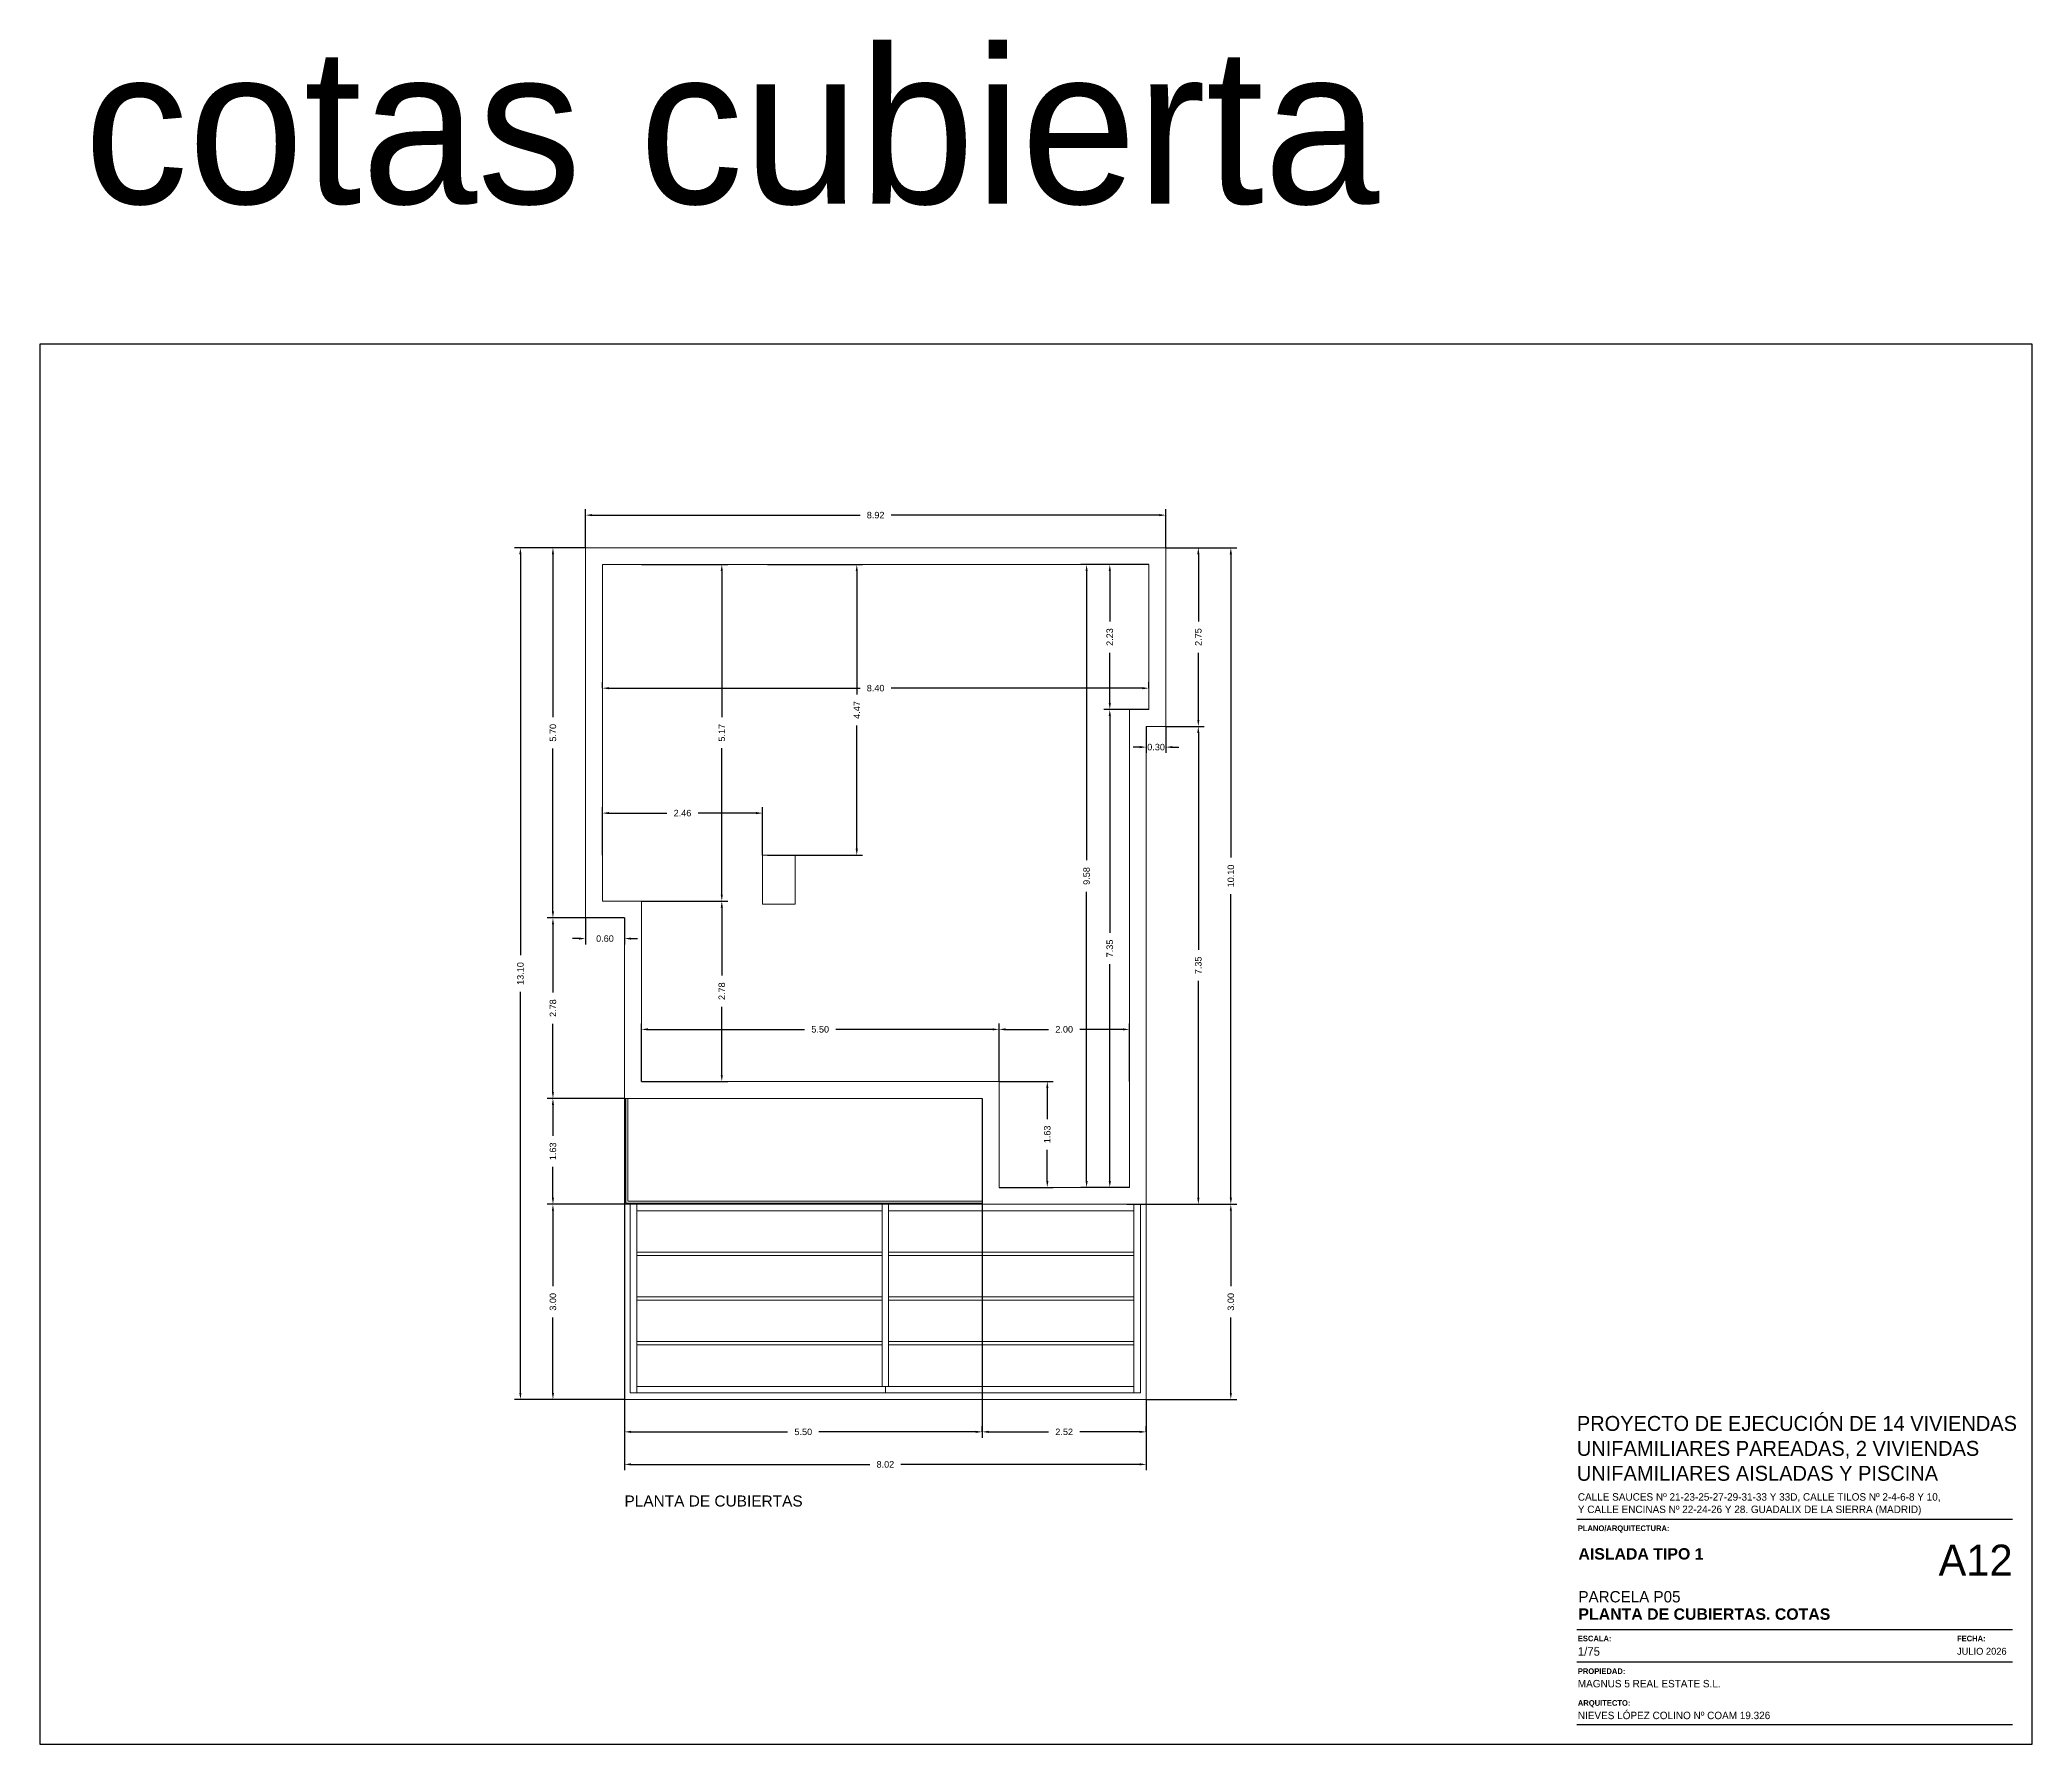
# Model space of a CAD drawing. Header units: millimetres. Extents: x 441156 to 441653, y 4514887 to 4515266.
# Drawn here: x 441328.82 to 441359.46, y 4515046.18 to 4515072.4 of the extents above; entities that cross this region are included whole.
import ezdxf

# ---------------------------------------------------------------- set-up
doc = ezdxf.new("R2010")
doc.units = ezdxf.units.MM
doc.linetypes.add('CONTINUA', pattern=[0])
doc.layers.add('01_cartela', color=6, linetype='Continuous', plot=False)
for name, color, linetype in [('01_cotas', 254, 'Continuous'), ('01_texto cartela', 5, 'Continuous'), ('01_textos', 7, 'Continuous')]:
    doc.layers.add(name, color=color, linetype=linetype)
doc.layers.add('01_varios', color=4, linetype='Continuous', lineweight=0)
doc.styles.add('Century Gothic', font='', dxfattribs={"height": 2})
doc.styles.add('Century Gothic_3', font='', dxfattribs={"height": 4.5})
doc.styles.add('Century Gothic_5', font='', dxfattribs={"height": 2.5})
doc.styles.add('Century Gothic_6', font='', dxfattribs={"height": 11})
doc.styles.add('Estilo1', font='swissel.ttf')
doc.styles.add('NIEVES3', font='swisseb.ttf')
doc.styles.add('ROMANS', font='romans')
doc.styles.get('Century Gothic').set_extended_font_data('Century Gothic')
doc.styles.get('Century Gothic_3').set_extended_font_data('Century Gothic')
doc.styles.get('Century Gothic_5').set_extended_font_data('Century Gothic')
doc.styles.get('Century Gothic_6').set_extended_font_data('Century Gothic')
doc.dimstyles.new('DECIMAL-50', dxfattribs={"dimtxt": 0.08, "dimasz": 0.15, "dimexe": 0.09, "dimexo": 0, "dimgap": 0.09, "dimtad": 0, "dimzin": 0, "dimdsep": 46, "dimtxsty": 'ROMANS', "dimcen": 0.09, "dimclrt": 6, "dimadec": 0, "dimazin": 0, "dimtfac": 1.38, "dimtix": 1, "dimtofl": 0, "dimtmove": 2, "dimatfit": 3, "dimldrblk": 'OBLIQUE', "dimfxl": 1, "dimtolj": 1, "dimtzin": 0, "dimarcsym": 0})

# ---------------------------------------------------------------- blocks, each defined once
blk = doc.blocks.new('*D265')
at = {"layer": '01_cotas', "color": 0, "linetype": 'CONTINUA', "lineweight": -2, "transparency": 16777216}
for p, q in [((441337.212, 4515064.588), (441337.212, 4515065.178)), ((441346.137, 4515064.588), (441346.137, 4515065.178))]:
    blk.add_line(p, q, dxfattribs=at)
at = {"layer": '01_cotas', "color": 0, "lineweight": -2, "transparency": 16777216}
for p, q in [((441337.312, 4515065.088), (441341.435, 4515065.088)), ((441346.037, 4515065.088), (441341.913, 4515065.088))]:
    blk.add_line(p, q, dxfattribs=at)
at = {"layer": '01_cotas', "color": 0, "transparency": 16777216}
for points in [[(441337.312, 4515065.105), (441337.312, 4515065.072), (441337.212, 4515065.088)], [(441346.037, 4515065.105), (441346.037, 4515065.072), (441346.137, 4515065.088)]]:
    blk.add_solid(points, dxfattribs=at)
at = {"layer": '01_cotas', "color": 7, "transparency": 16777216, "insert": (441341.674, 4515065.088), "char_height": 0.1, "attachment_point": 5, "style": 'Estilo1'}
blk.add_mtext('\\A1;8.92', dxfattribs=at)
blk = doc.blocks.new('*D266')
at = {"layer": '01_cotas', "color": 0, "linetype": 'CONTINUA', "lineweight": -2, "transparency": 16777216}
for p, q in [((441337.212, 4515064.588), (441336.622, 4515064.588)), ((441337.212, 4515058.893), (441336.622, 4515058.893))]:
    blk.add_line(p, q, dxfattribs=at)
at = {"layer": '01_cotas', "color": 0, "lineweight": -2, "transparency": 16777216}
for p, q in [((441336.712, 4515064.488), (441336.712, 4515061.981)), ((441336.712, 4515058.993), (441336.712, 4515061.501))]:
    blk.add_line(p, q, dxfattribs=at)
at = {"layer": '01_cotas', "color": 0, "transparency": 16777216}
for points in [[(441336.695, 4515064.488), (441336.728, 4515064.488), (441336.712, 4515064.588)], [(441336.695, 4515058.993), (441336.728, 4515058.993), (441336.712, 4515058.893)]]:
    blk.add_solid(points, dxfattribs=at)
at = {"layer": '01_cotas', "color": 7, "transparency": 16777216, "insert": (441336.712, 4515061.741), "char_height": 0.1, "attachment_point": 5, "rotation": 90, "style": 'Estilo1'}
blk.add_mtext('\\A1;5.70', dxfattribs=at)
blk = doc.blocks.new('*D267')
at = {"layer": '01_cotas', "color": 0, "linetype": 'CONTINUA', "lineweight": -2, "transparency": 16777216}
for p, q in [((441337.812, 4515058.893), (441336.622, 4515058.893)), ((441337.812, 4515056.118), (441336.622, 4515056.118))]:
    blk.add_line(p, q, dxfattribs=at)
at = {"layer": '01_cotas', "color": 0, "lineweight": -2, "transparency": 16777216}
for p, q in [((441336.712, 4515058.793), (441336.712, 4515057.746)), ((441336.712, 4515056.218), (441336.712, 4515057.266))]:
    blk.add_line(p, q, dxfattribs=at)
at = {"layer": '01_cotas', "color": 0, "transparency": 16777216}
for points in [[(441336.695, 4515058.793), (441336.728, 4515058.793), (441336.712, 4515058.893)], [(441336.695, 4515056.218), (441336.728, 4515056.218), (441336.712, 4515056.118)]]:
    blk.add_solid(points, dxfattribs=at)
at = {"layer": '01_cotas', "color": 7, "transparency": 16777216, "insert": (441336.712, 4515057.506), "char_height": 0.1, "attachment_point": 5, "rotation": 90, "style": 'Estilo1'}
blk.add_mtext('\\A1;2.78', dxfattribs=at)
blk = doc.blocks.new('*D268')
at = {"layer": '01_cotas', "color": 0, "linetype": 'CONTINUA', "lineweight": -2, "transparency": 16777216}
for p, q in [((441337.812, 4515056.118), (441336.622, 4515056.118)), ((441337.812, 4515054.488), (441336.622, 4515054.488))]:
    blk.add_line(p, q, dxfattribs=at)
at = {"layer": '01_cotas', "color": 0, "lineweight": -2, "transparency": 16777216}
for p, q in [((441336.712, 4515056.018), (441336.712, 4515055.54)), ((441336.712, 4515054.588), (441336.712, 4515055.067))]:
    blk.add_line(p, q, dxfattribs=at)
at = {"layer": '01_cotas', "color": 0, "transparency": 16777216}
for points in [[(441336.695, 4515056.018), (441336.728, 4515056.018), (441336.712, 4515056.118)], [(441336.695, 4515054.588), (441336.728, 4515054.588), (441336.712, 4515054.488)]]:
    blk.add_solid(points, dxfattribs=at)
at = {"layer": '01_cotas', "color": 7, "transparency": 16777216, "insert": (441336.712, 4515055.303), "char_height": 0.1, "attachment_point": 5, "rotation": 90, "style": 'Estilo1'}
blk.add_mtext('\\A1;1.63', dxfattribs=at)
blk = doc.blocks.new('*D269')
at = {"layer": '01_cotas', "color": 0, "linetype": 'CONTINUA', "lineweight": -2, "transparency": 16777216}
for p, q in [((441337.812, 4515054.488), (441336.622, 4515054.488)), ((441337.812, 4515051.488), (441336.622, 4515051.488))]:
    blk.add_line(p, q, dxfattribs=at)
at = {"layer": '01_cotas', "color": 0, "lineweight": -2, "transparency": 16777216}
for p, q in [((441336.712, 4515054.388), (441336.712, 4515053.228)), ((441336.712, 4515051.588), (441336.712, 4515052.748))]:
    blk.add_line(p, q, dxfattribs=at)
at = {"layer": '01_cotas', "color": 0, "transparency": 16777216}
for points in [[(441336.695, 4515054.388), (441336.728, 4515054.388), (441336.712, 4515054.488)], [(441336.695, 4515051.588), (441336.728, 4515051.588), (441336.712, 4515051.488)]]:
    blk.add_solid(points, dxfattribs=at)
at = {"layer": '01_cotas', "color": 7, "transparency": 16777216, "insert": (441336.712, 4515052.988), "char_height": 0.1, "attachment_point": 5, "rotation": 90, "style": 'Estilo1'}
blk.add_mtext('\\A1;3.00', dxfattribs=at)
blk = doc.blocks.new('*D270')
at = {"layer": '01_cotas', "color": 0, "linetype": 'CONTINUA', "lineweight": -2, "transparency": 16777216}
for p, q in [((441337.812, 4515056.118), (441337.812, 4515050.898)), ((441343.312, 4515056.118), (441343.312, 4515050.898))]:
    blk.add_line(p, q, dxfattribs=at)
at = {"layer": '01_cotas', "color": 0, "lineweight": -2, "transparency": 16777216}
for p, q in [((441337.912, 4515050.988), (441340.321, 4515050.988)), ((441343.212, 4515050.988), (441340.802, 4515050.988))]:
    blk.add_line(p, q, dxfattribs=at)
at = {"layer": '01_cotas', "color": 0, "transparency": 16777216}
for points in [[(441337.912, 4515051.005), (441337.912, 4515050.972), (441337.812, 4515050.988)], [(441343.212, 4515051.005), (441343.212, 4515050.972), (441343.312, 4515050.988)]]:
    blk.add_solid(points, dxfattribs=at)
at = {"layer": '01_cotas', "color": 7, "transparency": 16777216, "insert": (441340.562, 4515050.988), "char_height": 0.1, "attachment_point": 5, "style": 'Estilo1'}
blk.add_mtext('\\A1;5.50', dxfattribs=at)
blk = doc.blocks.new('*D271')
at = {"layer": '01_cotas', "color": 0, "linetype": 'CONTINUA', "lineweight": -2, "transparency": 16777216}
for p, q in [((441337.812, 4515051.488), (441337.812, 4515050.398)), ((441345.837, 4515051.488), (441345.837, 4515050.398))]:
    blk.add_line(p, q, dxfattribs=at)
at = {"layer": '01_cotas', "color": 0, "lineweight": -2, "transparency": 16777216}
for p, q in [((441337.912, 4515050.488), (441341.585, 4515050.488)), ((441345.737, 4515050.488), (441342.063, 4515050.488))]:
    blk.add_line(p, q, dxfattribs=at)
at = {"layer": '01_cotas', "color": 0, "transparency": 16777216}
for points in [[(441337.912, 4515050.505), (441337.912, 4515050.472), (441337.812, 4515050.488)], [(441345.737, 4515050.505), (441345.737, 4515050.472), (441345.837, 4515050.488)]]:
    blk.add_solid(points, dxfattribs=at)
at = {"layer": '01_cotas', "color": 7, "transparency": 16777216, "insert": (441341.824, 4515050.488), "char_height": 0.1, "attachment_point": 5, "style": 'Estilo1'}
blk.add_mtext('\\A1;8.02', dxfattribs=at)
blk = doc.blocks.new('*D260')
at = {"layer": '01_cotas', "color": 0, "linetype": 'CONTINUA', "lineweight": -2, "transparency": 16777216}
for p, q in [((441337.212, 4515064.588), (441336.122, 4515064.588)), ((441337.812, 4515051.488), (441336.122, 4515051.488))]:
    blk.add_line(p, q, dxfattribs=at)
at = {"layer": '01_cotas', "color": 0, "lineweight": -2, "transparency": 16777216}
for p, q in [((441336.212, 4515064.488), (441336.212, 4515058.32)), ((441336.212, 4515051.588), (441336.212, 4515057.757))]:
    blk.add_line(p, q, dxfattribs=at)
at = {"layer": '01_cotas', "color": 0, "transparency": 16777216}
for points in [[(441336.195, 4515064.488), (441336.228, 4515064.488), (441336.212, 4515064.588)], [(441336.195, 4515051.588), (441336.228, 4515051.588), (441336.212, 4515051.488)]]:
    blk.add_solid(points, dxfattribs=at)
at = {"layer": '01_cotas', "color": 7, "transparency": 16777216, "insert": (441336.212, 4515058.038), "char_height": 0.1, "attachment_point": 5, "rotation": 90, "style": 'Estilo1'}
blk.add_mtext('\\A1;13.10', dxfattribs=at)
blk = doc.blocks.new('*D261')
at = {"layer": '01_cotas', "color": 0, "linetype": 'CONTINUA', "lineweight": -2, "transparency": 16777216}
for p, q in [((441343.312, 4515050.988), (441343.312, 4515051.078)), ((441345.837, 4515050.988), (441345.837, 4515051.078))]:
    blk.add_line(p, q, dxfattribs=at)
at = {"layer": '01_cotas', "color": 0, "lineweight": -2, "transparency": 16777216}
for p, q in [((441343.412, 4515050.988), (441344.335, 4515050.988)), ((441345.737, 4515050.988), (441344.813, 4515050.988))]:
    blk.add_line(p, q, dxfattribs=at)
at = {"layer": '01_cotas', "color": 0, "transparency": 16777216}
for points in [[(441343.412, 4515051.005), (441343.412, 4515050.972), (441343.312, 4515050.988)], [(441345.737, 4515051.005), (441345.737, 4515050.972), (441345.837, 4515050.988)]]:
    blk.add_solid(points, dxfattribs=at)
at = {"layer": '01_cotas', "color": 7, "transparency": 16777216, "insert": (441344.574, 4515050.988), "char_height": 0.1, "attachment_point": 5, "style": 'Estilo1'}
blk.add_mtext('\\A1;2.52', dxfattribs=at)
blk = doc.blocks.new('*D272')
at = {"layer": '01_cotas', "color": 0, "linetype": 'CONTINUA', "lineweight": -2, "transparency": 16777216}
for p, q in [((441337.212, 4515058.893), (441337.212, 4515058.485)), ((441337.812, 4515058.893), (441337.812, 4515058.485))]:
    blk.add_line(p, q, dxfattribs=at)
at = {"layer": '01_cotas', "color": 0, "lineweight": -2, "transparency": 16777216}
for p, q in [((441337.112, 4515058.575), (441337.012, 4515058.575)), ((441337.912, 4515058.575), (441338.012, 4515058.575))]:
    blk.add_line(p, q, dxfattribs=at)
at = {"layer": '01_cotas', "color": 0, "transparency": 16777216}
for points in [[(441337.112, 4515058.592), (441337.112, 4515058.559), (441337.212, 4515058.575)], [(441337.912, 4515058.592), (441337.912, 4515058.559), (441337.812, 4515058.575)]]:
    blk.add_solid(points, dxfattribs=at)
at = {"layer": '01_cotas', "color": 7, "transparency": 16777216, "insert": (441337.512, 4515058.575), "char_height": 0.1, "attachment_point": 5, "style": 'Estilo1'}
blk.add_mtext('\\A1;0.60', dxfattribs=at)
blk = doc.blocks.new('*D273')
at = {"layer": '01_cotas', "color": 0, "linetype": 'CONTINUA', "lineweight": -2, "transparency": 16777216}
for p, q in [((441338.072, 4515056.378), (441338.072, 4515057.269)), ((441343.572, 4515056.378), (441343.572, 4515057.269))]:
    blk.add_line(p, q, dxfattribs=at)
at = {"layer": '01_cotas', "color": 0, "lineweight": -2, "transparency": 16777216}
for p, q in [((441338.172, 4515057.179), (441340.581, 4515057.179)), ((441343.472, 4515057.179), (441341.062, 4515057.179))]:
    blk.add_line(p, q, dxfattribs=at)
at = {"layer": '01_cotas', "color": 0, "transparency": 16777216}
for points in [[(441338.172, 4515057.195), (441338.172, 4515057.162), (441338.072, 4515057.179)], [(441343.472, 4515057.195), (441343.472, 4515057.162), (441343.572, 4515057.179)]]:
    blk.add_solid(points, dxfattribs=at)
at = {"layer": '01_cotas', "color": 7, "transparency": 16777216, "insert": (441340.822, 4515057.179), "char_height": 0.1, "attachment_point": 5, "style": 'Estilo1'}
blk.add_mtext('\\A1;5.50', dxfattribs=at)
blk = doc.blocks.new('*D262')
at = {"layer": '01_cotas', "color": 0, "linetype": 'CONTINUA', "lineweight": -2, "transparency": 16777216}
for p, q in [((441337.472, 4515059.856), (441337.472, 4515060.595)), ((441339.937, 4515059.856), (441339.937, 4515060.595))]:
    blk.add_line(p, q, dxfattribs=at)
at = {"layer": '01_cotas', "color": 0, "lineweight": -2, "transparency": 16777216}
for p, q in [((441337.572, 4515060.505), (441338.463, 4515060.505)), ((441339.837, 4515060.505), (441338.945, 4515060.505))]:
    blk.add_line(p, q, dxfattribs=at)
at = {"layer": '01_cotas', "color": 0, "transparency": 16777216}
for points in [[(441337.572, 4515060.522), (441337.572, 4515060.489), (441337.472, 4515060.505)], [(441339.837, 4515060.522), (441339.837, 4515060.489), (441339.937, 4515060.505)]]:
    blk.add_solid(points, dxfattribs=at)
at = {"layer": '01_cotas', "color": 7, "transparency": 16777216, "insert": (441338.704, 4515060.505), "char_height": 0.1, "attachment_point": 5, "style": 'Estilo1'}
blk.add_mtext('\\A1;2.46', dxfattribs=at)
blk = doc.blocks.new('*D263')
at = {"layer": '01_cotas', "color": 0, "linetype": 'CONTINUA', "lineweight": -2, "transparency": 16777216}
for p, q in [((441340.012, 4515064.328), (441341.474, 4515064.328)), ((441340.012, 4515059.856), (441341.474, 4515059.856))]:
    blk.add_line(p, q, dxfattribs=at)
at = {"layer": '01_cotas', "color": 0, "lineweight": -2, "transparency": 16777216}
for p, q in [((441341.384, 4515064.228), (441341.384, 4515062.331)), ((441341.384, 4515059.956), (441341.384, 4515061.853))]:
    blk.add_line(p, q, dxfattribs=at)
at = {"layer": '01_cotas', "color": 0, "transparency": 16777216}
for points in [[(441341.368, 4515064.228), (441341.401, 4515064.228), (441341.384, 4515064.328)], [(441341.368, 4515059.956), (441341.401, 4515059.956), (441341.384, 4515059.856)]]:
    blk.add_solid(points, dxfattribs=at)
at = {"layer": '01_cotas', "color": 7, "transparency": 16777216, "insert": (441341.384, 4515062.092), "char_height": 0.1, "attachment_point": 5, "rotation": 90, "style": 'Estilo1'}
blk.add_mtext('\\A1;4.47', dxfattribs=at)
blk = doc.blocks.new('*D264')
at = {"layer": '01_cotas', "color": 0, "linetype": 'CONTINUA', "lineweight": -2, "transparency": 16777216}
for p, q in [((441343.572, 4515056.378), (441344.404, 4515056.378)), ((441343.572, 4515054.749), (441344.404, 4515054.749))]:
    blk.add_line(p, q, dxfattribs=at)
at = {"layer": '01_cotas', "color": 0, "lineweight": -2, "transparency": 16777216}
for p, q in [((441344.314, 4515056.278), (441344.314, 4515055.8)), ((441344.314, 4515054.849), (441344.314, 4515055.328))]:
    blk.add_line(p, q, dxfattribs=at)
at = {"layer": '01_cotas', "color": 0, "transparency": 16777216}
for points in [[(441344.298, 4515056.278), (441344.331, 4515056.278), (441344.314, 4515056.378)], [(441344.298, 4515054.849), (441344.331, 4515054.849), (441344.314, 4515054.749)]]:
    blk.add_solid(points, dxfattribs=at)
at = {"layer": '01_cotas', "color": 7, "transparency": 16777216, "insert": (441344.314, 4515055.564), "char_height": 0.1, "attachment_point": 5, "rotation": 90, "style": 'Estilo1'}
blk.add_mtext('\\A1;1.63', dxfattribs=at)
blk = doc.blocks.new('*D274')
at = {"layer": '01_cotas', "color": 0, "linetype": 'CONTINUA', "lineweight": -2, "transparency": 16777216}
for p, q in [((441337.472, 4515062.427), (441337.472, 4515062.517)), ((441345.877, 4515062.427), (441345.877, 4515062.517))]:
    blk.add_line(p, q, dxfattribs=at)
at = {"layer": '01_cotas', "color": 0, "lineweight": -2, "transparency": 16777216}
for p, q in [((441337.572, 4515062.427), (441341.434, 4515062.427)), ((441345.777, 4515062.427), (441341.914, 4515062.427))]:
    blk.add_line(p, q, dxfattribs=at)
at = {"layer": '01_cotas', "color": 0, "transparency": 16777216}
for points in [[(441337.572, 4515062.443), (441337.572, 4515062.41), (441337.472, 4515062.427)], [(441345.777, 4515062.443), (441345.777, 4515062.41), (441345.877, 4515062.427)]]:
    blk.add_solid(points, dxfattribs=at)
at = {"layer": '01_cotas', "color": 7, "transparency": 16777216, "insert": (441341.674, 4515062.427), "char_height": 0.1, "attachment_point": 5, "style": 'Estilo1'}
blk.add_mtext('\\A1;8.40', dxfattribs=at)
blk = doc.blocks.new('*D275')
at = {"layer": '01_cotas', "color": 0, "linetype": 'CONTINUA', "lineweight": -2, "transparency": 16777216}
for p, q in [((441345.577, 4515064.328), (441344.829, 4515064.328)), ((441345.577, 4515054.748), (441344.829, 4515054.748))]:
    blk.add_line(p, q, dxfattribs=at)
at = {"layer": '01_cotas', "color": 0, "lineweight": -2, "transparency": 16777216}
for p, q in [((441344.919, 4515064.228), (441344.919, 4515059.779)), ((441344.919, 4515054.848), (441344.919, 4515059.297))]:
    blk.add_line(p, q, dxfattribs=at)
at = {"layer": '01_cotas', "color": 0, "transparency": 16777216}
for points in [[(441344.902, 4515064.228), (441344.935, 4515064.228), (441344.919, 4515064.328)], [(441344.902, 4515054.848), (441344.935, 4515054.848), (441344.919, 4515054.748)]]:
    blk.add_solid(points, dxfattribs=at)
at = {"layer": '01_cotas', "color": 7, "transparency": 16777216, "insert": (441344.919, 4515059.538), "char_height": 0.1, "attachment_point": 5, "rotation": 90, "style": 'Estilo1'}
blk.add_mtext('\\A1;9.58', dxfattribs=at)
blk = doc.blocks.new('*D276')
at = {"layer": '01_cotas', "color": 0, "linetype": 'CONTINUA', "lineweight": -2, "transparency": 16777216}
for p, q in [((441345.877, 4515064.328), (441345.185, 4515064.328)), ((441345.877, 4515062.098), (441345.185, 4515062.098))]:
    blk.add_line(p, q, dxfattribs=at)
at = {"layer": '01_cotas', "color": 0, "lineweight": -2, "transparency": 16777216}
for p, q in [((441345.275, 4515064.228), (441345.275, 4515063.453)), ((441345.275, 4515062.198), (441345.275, 4515062.973))]:
    blk.add_line(p, q, dxfattribs=at)
at = {"layer": '01_cotas', "color": 0, "transparency": 16777216}
for points in [[(441345.259, 4515064.228), (441345.292, 4515064.228), (441345.275, 4515064.328)], [(441345.259, 4515062.198), (441345.292, 4515062.198), (441345.275, 4515062.098)]]:
    blk.add_solid(points, dxfattribs=at)
at = {"layer": '01_cotas', "color": 7, "transparency": 16777216, "insert": (441345.275, 4515063.213), "char_height": 0.1, "attachment_point": 5, "rotation": 90, "style": 'Estilo1'}
blk.add_mtext('\\A1;2.23', dxfattribs=at)
blk = doc.blocks.new('*D277')
at = {"layer": '01_cotas', "color": 0, "linetype": 'CONTINUA', "lineweight": -2, "transparency": 16777216}
for p, q in [((441345.577, 4515062.098), (441345.185, 4515062.098)), ((441345.577, 4515054.748), (441345.185, 4515054.748))]:
    blk.add_line(p, q, dxfattribs=at)
at = {"layer": '01_cotas', "color": 0, "lineweight": -2, "transparency": 16777216}
for p, q in [((441345.275, 4515061.998), (441345.275, 4515058.663)), ((441345.275, 4515054.848), (441345.275, 4515058.184))]:
    blk.add_line(p, q, dxfattribs=at)
at = {"layer": '01_cotas', "color": 0, "transparency": 16777216}
for points in [[(441345.259, 4515061.998), (441345.292, 4515061.998), (441345.275, 4515062.098)], [(441345.259, 4515054.848), (441345.292, 4515054.848), (441345.275, 4515054.748)]]:
    blk.add_solid(points, dxfattribs=at)
at = {"layer": '01_cotas', "color": 7, "transparency": 16777216, "insert": (441345.275, 4515058.423), "char_height": 0.1, "attachment_point": 5, "rotation": 90, "style": 'Estilo1'}
blk.add_mtext('\\A1;7.35', dxfattribs=at)
blk = doc.blocks.new('*D278')
at = {"layer": '01_cotas', "color": 0, "linetype": 'CONTINUA', "lineweight": -2, "transparency": 16777216}
for p, q in [((441346.137, 4515064.588), (441346.727, 4515064.588)), ((441346.137, 4515061.838), (441346.727, 4515061.838))]:
    blk.add_line(p, q, dxfattribs=at)
at = {"layer": '01_cotas', "color": 0, "lineweight": -2, "transparency": 16777216}
for p, q in [((441346.637, 4515064.488), (441346.637, 4515063.453)), ((441346.637, 4515061.938), (441346.637, 4515062.973))]:
    blk.add_line(p, q, dxfattribs=at)
at = {"layer": '01_cotas', "color": 0, "transparency": 16777216}
for points in [[(441346.62, 4515064.488), (441346.653, 4515064.488), (441346.637, 4515064.588)], [(441346.62, 4515061.938), (441346.653, 4515061.938), (441346.637, 4515061.838)]]:
    blk.add_solid(points, dxfattribs=at)
at = {"layer": '01_cotas', "color": 7, "transparency": 16777216, "insert": (441346.637, 4515063.213), "char_height": 0.1, "attachment_point": 5, "rotation": 90, "style": 'Estilo1'}
blk.add_mtext('\\A1;2.75', dxfattribs=at)
blk = doc.blocks.new('*D279')
at = {"layer": '01_cotas', "color": 0, "linetype": 'CONTINUA', "lineweight": -2, "transparency": 16777216}
for p, q in [((441346.137, 4515061.838), (441346.727, 4515061.838)), ((441345.837, 4515054.488), (441346.727, 4515054.488))]:
    blk.add_line(p, q, dxfattribs=at)
at = {"layer": '01_cotas', "color": 0, "lineweight": -2, "transparency": 16777216}
for p, q in [((441346.637, 4515061.738), (441346.637, 4515058.403)), ((441346.637, 4515054.588), (441346.637, 4515057.924))]:
    blk.add_line(p, q, dxfattribs=at)
at = {"layer": '01_cotas', "color": 0, "transparency": 16777216}
for points in [[(441346.62, 4515061.738), (441346.653, 4515061.738), (441346.637, 4515061.838)], [(441346.62, 4515054.588), (441346.653, 4515054.588), (441346.637, 4515054.488)]]:
    blk.add_solid(points, dxfattribs=at)
at = {"layer": '01_cotas', "color": 7, "transparency": 16777216, "insert": (441346.637, 4515058.163), "char_height": 0.1, "attachment_point": 5, "rotation": 90, "style": 'Estilo1'}
blk.add_mtext('\\A1;7.35', dxfattribs=at)
blk = doc.blocks.new('*D280')
at = {"layer": '01_cotas', "color": 0, "linetype": 'CONTINUA', "lineweight": -2, "transparency": 16777216}
for p, q in [((441346.137, 4515064.588), (441347.227, 4515064.588)), ((441345.537, 4515054.488), (441347.227, 4515054.488))]:
    blk.add_line(p, q, dxfattribs=at)
at = {"layer": '01_cotas', "color": 0, "lineweight": -2, "transparency": 16777216}
for p, q in [((441347.137, 4515064.488), (441347.137, 4515059.82)), ((441347.137, 4515054.588), (441347.137, 4515059.257))]:
    blk.add_line(p, q, dxfattribs=at)
at = {"layer": '01_cotas', "color": 0, "transparency": 16777216}
for points in [[(441347.12, 4515064.488), (441347.153, 4515064.488), (441347.137, 4515064.588)], [(441347.12, 4515054.588), (441347.153, 4515054.588), (441347.137, 4515054.488)]]:
    blk.add_solid(points, dxfattribs=at)
at = {"layer": '01_cotas', "color": 7, "transparency": 16777216, "insert": (441347.137, 4515059.538), "char_height": 0.1, "attachment_point": 5, "rotation": 90, "style": 'Estilo1'}
blk.add_mtext('\\A1;10.10', dxfattribs=at)
blk = doc.blocks.new('*D281')
at = {"layer": '01_cotas', "color": 0, "linetype": 'CONTINUA', "lineweight": -2, "transparency": 16777216}
for p, q in [((441343.572, 4515056.378), (441343.572, 4515057.269)), ((441345.577, 4515056.378), (441345.577, 4515057.269))]:
    blk.add_line(p, q, dxfattribs=at)
at = {"layer": '01_cotas', "color": 0, "lineweight": -2, "transparency": 16777216}
for p, q in [((441343.672, 4515057.179), (441344.334, 4515057.179)), ((441345.477, 4515057.179), (441344.814, 4515057.179))]:
    blk.add_line(p, q, dxfattribs=at)
at = {"layer": '01_cotas', "color": 0, "transparency": 16777216}
for points in [[(441343.672, 4515057.195), (441343.672, 4515057.162), (441343.572, 4515057.179)], [(441345.477, 4515057.195), (441345.477, 4515057.162), (441345.577, 4515057.179)]]:
    blk.add_solid(points, dxfattribs=at)
at = {"layer": '01_cotas', "color": 7, "transparency": 16777216, "insert": (441344.574, 4515057.179), "char_height": 0.1, "attachment_point": 5, "style": 'Estilo1'}
blk.add_mtext('\\A1;2.00', dxfattribs=at)
blk = doc.blocks.new('*D282')
at = {"layer": '01_cotas', "color": 0, "linetype": 'CONTINUA', "lineweight": -2, "transparency": 16777216}
for p, q in [((441338.072, 4515059.153), (441339.399, 4515059.153)), ((441338.072, 4515056.378), (441339.399, 4515056.378))]:
    blk.add_line(p, q, dxfattribs=at)
at = {"layer": '01_cotas', "color": 0, "lineweight": -2, "transparency": 16777216}
for p, q in [((441339.309, 4515059.053), (441339.309, 4515058.006)), ((441339.309, 4515056.478), (441339.309, 4515057.526))]:
    blk.add_line(p, q, dxfattribs=at)
at = {"layer": '01_cotas', "color": 0, "transparency": 16777216}
for points in [[(441339.292, 4515059.053), (441339.325, 4515059.053), (441339.309, 4515059.153)], [(441339.292, 4515056.478), (441339.325, 4515056.478), (441339.309, 4515056.378)]]:
    blk.add_solid(points, dxfattribs=at)
at = {"layer": '01_cotas', "color": 7, "transparency": 16777216, "insert": (441339.309, 4515057.766), "char_height": 0.1, "attachment_point": 5, "rotation": 90, "style": 'Estilo1'}
blk.add_mtext('\\A1;2.78', dxfattribs=at)
blk = doc.blocks.new('*D283')
at = {"layer": '01_cotas', "color": 0, "linetype": 'CONTINUA', "lineweight": -2, "transparency": 16777216}
for p, q in [((441338.072, 4515064.328), (441339.399, 4515064.328)), ((441338.072, 4515059.153), (441339.399, 4515059.153))]:
    blk.add_line(p, q, dxfattribs=at)
at = {"layer": '01_cotas', "color": 0, "lineweight": -2, "transparency": 16777216}
for p, q in [((441339.309, 4515064.228), (441339.309, 4515061.979)), ((441339.309, 4515059.253), (441339.309, 4515061.502))]:
    blk.add_line(p, q, dxfattribs=at)
at = {"layer": '01_cotas', "color": 0, "transparency": 16777216}
for points in [[(441339.292, 4515064.228), (441339.325, 4515064.228), (441339.309, 4515064.328)], [(441339.292, 4515059.253), (441339.325, 4515059.253), (441339.309, 4515059.153)]]:
    blk.add_solid(points, dxfattribs=at)
at = {"layer": '01_cotas', "color": 7, "transparency": 16777216, "insert": (441339.309, 4515061.741), "char_height": 0.1, "attachment_point": 5, "rotation": 90, "style": 'Estilo1'}
blk.add_mtext('\\A1;5.17', dxfattribs=at)
blk = doc.blocks.new('*D294')
at = {"layer": '01_cotas', "color": 0, "linetype": 'CONTINUA', "lineweight": -2, "transparency": 16777216}
for p, q in [((441345.837, 4515061.838), (441345.837, 4515061.43)), ((441346.137, 4515061.838), (441346.137, 4515061.43))]:
    blk.add_line(p, q, dxfattribs=at)
at = {"layer": '01_cotas', "color": 0, "lineweight": -2, "transparency": 16777216}
for p, q in [((441345.737, 4515061.52), (441345.637, 4515061.52)), ((441346.237, 4515061.52), (441346.337, 4515061.52))]:
    blk.add_line(p, q, dxfattribs=at)
at = {"layer": '01_cotas', "color": 0, "transparency": 16777216}
for points in [[(441345.737, 4515061.537), (441345.737, 4515061.504), (441345.837, 4515061.52)], [(441346.237, 4515061.537), (441346.237, 4515061.504), (441346.137, 4515061.52)]]:
    blk.add_solid(points, dxfattribs=at)
at = {"layer": '01_cotas', "color": 7, "transparency": 16777216, "insert": (441345.987, 4515061.52), "char_height": 0.1, "attachment_point": 5, "style": 'Estilo1'}
blk.add_mtext('\\A1;0.30', dxfattribs=at)
blk = doc.blocks.new('*D521')
at = {"layer": '01_cotas', "color": 0, "linetype": 'CONTINUA', "lineweight": -2, "transparency": 16777216}
for p, q in [((441345.837, 4515054.488), (441347.227, 4515054.488)), ((441345.837, 4515051.488), (441347.227, 4515051.488))]:
    blk.add_line(p, q, dxfattribs=at)
at = {"layer": '01_cotas', "color": 0, "lineweight": -2, "transparency": 16777216}
for p, q in [((441347.137, 4515054.388), (441347.137, 4515053.228)), ((441347.137, 4515051.588), (441347.137, 4515052.748))]:
    blk.add_line(p, q, dxfattribs=at)
at = {"layer": '01_cotas', "color": 0, "transparency": 16777216}
for points in [[(441347.12, 4515054.388), (441347.153, 4515054.388), (441347.137, 4515054.488)], [(441347.12, 4515051.588), (441347.153, 4515051.588), (441347.137, 4515051.488)]]:
    blk.add_solid(points, dxfattribs=at)
at = {"layer": '01_cotas', "color": 7, "transparency": 16777216, "insert": (441347.137, 4515052.988), "char_height": 0.1, "attachment_point": 5, "rotation": 90, "style": 'Estilo1'}
blk.add_mtext('\\A1;3.00', dxfattribs=at)

msp = doc.modelspace()

# ---------------------------------------------------------------- linework, layer by layer
at = {"layer": '01_cartela', "color": 1}
msp.add_lwpolyline([(441328.821, 4515067.72), (441328.821, 4515046.185), (441359.459, 4515046.185), (441359.459, 4515067.72)], close=True, dxfattribs=at)
at = {"layer": '01_texto cartela'}
for p, q in [((441352.458, 4515049.646), (441359.159, 4515049.646)), ((441352.458, 4515047.951), (441359.159, 4515047.951)), ((441352.458, 4515047.449), (441359.159, 4515047.449)), ((441352.458, 4515046.485), (441359.159, 4515046.485))]:
    msp.add_line(p, q, dxfattribs=at)
at = {"layer": '01_varios', "linetype": 'CONTINUA'}
for p, q in [((441337.812, 4515056.118), (441337.812, 4515054.488)), ((441337.832, 4515056.118), (441337.832, 4515054.508)), ((441337.862, 4515056.118), (441337.862, 4515054.538)), ((441337.812, 4515054.488), (441343.312, 4515054.488)), ((441337.812, 4515054.488), (441337.812, 4515051.488)), ((441337.832, 4515054.508), (441343.312, 4515054.508)), ((441337.862, 4515054.538), (441343.312, 4515054.538)), ((441337.902, 4515054.488), (441337.902, 4515051.588)), ((441338.002, 4515051.588), (441338.002, 4515054.488)), ((441341.774, 4515051.688, 0), (441341.774, 4515054.488, 0)), ((441341.874, 4515051.688, 0), (441341.874, 4515054.488, 0)), ((441345.647, 4515051.588), (441345.647, 4515054.488)), ((441345.747, 4515054.488), (441345.747, 4515051.588)), ((441345.837, 4515054.488), (441345.837, 4515051.488)), ((441338.002, 4515054.388, 0), (441341.774, 4515054.388, 0)), ((441341.874, 4515054.388, 0), (441345.647, 4515054.388)), ((441341.774, 4515053.751, 0), (441338.002, 4515053.751, 0)), ((441341.774, 4515053.701, 0), (441338.002, 4515053.701, 0)), ((441345.647, 4515053.751), (441341.874, 4515053.751, 0)), ((441345.647, 4515053.701), (441341.874, 4515053.701, 0)), ((441341.774, 4515053.063, 0), (441338.002, 4515053.063, 0)), ((441341.774, 4515053.013, 0), (441338.002, 4515053.013, 0)), ((441345.647, 4515053.063), (441341.874, 4515053.063, 0)), ((441345.647, 4515053.013), (441341.874, 4515053.013, 0)), ((441341.774, 4515052.376, 0), (441338.002, 4515052.376, 0)), ((441341.774, 4515052.326, 0), (441338.002, 4515052.326, 0)), ((441345.647, 4515052.376), (441341.874, 4515052.376, 0)), ((441345.647, 4515052.326), (441341.874, 4515052.326, 0)), ((441338.002, 4515051.688, 0), (441345.647, 4515051.688)), ((441341.824, 4515051.588, 0), (441341.824, 4515051.688, 0)), ((441341.824, 4515051.588, 0), (441341.824, 4515051.688, 0)), ((441337.812, 4515051.488, 0), (441345.837, 4515051.488)), ((441337.902, 4515051.588, 0), (441345.747, 4515051.588))]:
    msp.add_line(p, q, dxfattribs=at)
for points in [[(441337.212, 4515058.893), (441337.212, 4515064.588), (441346.137, 4515064.588), (441346.137, 4515061.838), (441345.837, 4515061.838), (441345.837, 4515054.488), (441343.312, 4515054.488), (441343.312, 4515056.118), (441337.812, 4515056.118), (441337.812, 4515058.893)], [(441337.472, 4515059.153), (441337.472, 4515064.328), (441345.877, 4515064.328), (441345.877, 4515062.098), (441345.577, 4515062.098), (441345.577, 4515054.748), (441343.572, 4515054.748), (441343.572, 4515056.378), (441338.072, 4515056.378), (441338.072, 4515059.153)], [(441339.937, 4515059.106), (441339.937, 4515059.856), (441340.437, 4515059.856), (441340.437, 4515059.106)]]:
    msp.add_lwpolyline(points, close=True, dxfattribs=at)

# ---------------------------------------------------------------- texts
at = {"layer": '01_texto cartela', "color": 1}
for s, insert, char_height, width, attachment_point, style in [('cotas cubierta', (441329.501, 4515072.272), 2.39287, 27.31448, 1, 'Century Gothic_6'), ('A12', (441359.159, 4515049.254), 0.4786, 1.04985, 3, 'Century Gothic_6'), ('\\pt2.3273;AISLADA TIPO 1 ', (441352.482, 4515049.022), 0.17455, 7.00908, 7, 'NIEVES3')]:
    msp.add_mtext(s, dxfattribs=dict(at, insert=insert, char_height=char_height, width=width, attachment_point=attachment_point, style=style))
at = {"layer": '01_texto cartela'}
for s, insert, char_height, width, attachment_point, style in [('\\PPROYECTO DE EJECUCIÓN DE 14 VIVIENDAS UNIFAMILIARES PAREADAS, 2 VIVIENDAS UNIFAMILIARES AISLADAS Y PISCINA', (441352.458, 4515051.616), 0.23, 6.82217, 1, 'Century Gothic_3'), ('CALLE SAUCES Nº 21-23-25-27-29-31-33 Y 33D, CALLE TILOS Nº 2-4-6-8 Y 10, \\PY CALLE ENCINAS Nº 22-24-26 Y 28. GUADALIX DE LA SIERRA (MADRID)', (441352.473, 4515050.045), 0.11455, 9.24681, 1, 'Century Gothic'), ('{\\fCentury Gothic|b1|i0|c0|p34;PLANO/ARQUITECTURA: }', (441352.473, 4515049.549), 0.08701, 2.11715, 1, 'Century Gothic'), ('\\pt2.3273;\\PPARCELA P05', (441352.482, 4515048.363), 0.17455, 7.00908, 7, 'Century Gothic_5'), ('\\pt2.3273;PLANTA DE CUBIERTAS. COTAS', (441352.482, 4515048.096), 0.17455, 7.00908, 7, 'NIEVES3'), ('{\\fCentury Gothic|b1|i0|c0|p34;ESCALA: }', (441352.473, 4515047.854), 0.08701, 2.11715, 1, 'Century Gothic'), ('{\\fCentury Gothic|b1|i0|c0|p34;FECHA: }', (441358.304, 4515047.854), 0.08701, 2.11715, 1, 'Century Gothic'), ('1/75', (441352.473, 4515047.676), 0.1309, 2.11715, 1, 'Century Gothic'), ('JULIO 2026', (441358.304, 4515047.667), 0.1069, 3.50438, 1, 'Century Gothic'), ('{\\fCentury Gothic|b1|i0|c0|p34;PROPIEDAD:}', (441352.473, 4515047.351), 0.08701, 0.83709, 1, 'Century Gothic'), ('MAGNUS 5 REAL ESTATE S.L.', (441352.473, 4515047.173), 0.11455, 4.88231, 1, 'Century Gothic'), ('{\\fCentury Gothic|b1|i0|c0|p34;ARQUITECTO:}', (441352.473, 4515046.862), 0.08701, 0.83709, 1, 'Century Gothic'), ('NIEVES LÓPEZ COLINO Nº COAM 19.326', (441352.473, 4515046.684), 0.11455, 3.65153, 1, 'Century Gothic')]:
    msp.add_mtext(s, dxfattribs=dict(at, insert=insert, char_height=char_height, width=width, attachment_point=attachment_point, style=style))
at = {"layer": '01_textos', "color": 5, "style": 'Estilo1'}
msp.add_text('PLANTA DE CUBIERTAS', height=0.16973, dxfattribs=at).set_placement((441337.812, 4515049.84))

# ---------------------------------------------------------------- dimensions: what is measured, and where the dimension line sits
at = {"layer": '01_cotas'}
for base, p1, p2, picture, middle in [((441346.13659, 4515065.08827), (441337.2116, 4515064.58827, 0), (441346.13659, 4515064.58827), '*D265', (441341.6741, 4515065.08827)), ((441345.87659, 4515062.4265), (441337.4716, 4515062.4265), (441345.87659, 4515062.4265), '*D274', (441341.6741, 4515062.4265)), ((441346.137, 4515061.52), (441345.837, 4515061.838, 0), (441346.137, 4515061.838), '*D294', (441345.987, 4515061.52)), ((441337.812, 4515058.575), (441337.212, 4515058.893, 0), (441337.812, 4515058.893), '*D272', (441337.512, 4515058.575)), ((441338.072, 4515057.179), (441343.572, 4515056.378, 0), (441338.072, 4515056.378, 0), '*D273', (441340.822, 4515057.179)), ((441345.5766019, 4515057.1788292), (441343.5716023, 4515056.3782664), (441345.5766019, 4515056.3782664), '*D281', (441344.5741021, 4515057.1788292)), ((441343.312, 4515050.988), (441337.812, 4515056.118, 0), (441343.312, 4515056.118, 0), '*D270', (441340.562, 4515050.988)), ((441345.83659, 4515050.48827), (441337.8116, 4515051.48827, 0), (441345.83659, 4515051.48827), '*D271', (441341.82409, 4515050.48827)), ((441345.83659, 4515050.98827), (441343.3116, 4515050.98827), (441345.83659, 4515050.98827), '*D261', (441344.57409, 4515050.98827))]:
    dim = msp.add_linear_dim(base=base, p1=p1, p2=p2, dimstyle='DECIMAL-50', override={"dimtxt": 0.1, "dimasz": 0.1, "dimtxsty": 'Estilo1', "dimsah": 1, "dimclrt": 7, "dimfxl": 0.09, "dimarcsym": 2}, dxfattribs=at)
    dim.commit()
    dim.dimension.update_dxf_attribs({"geometry": picture, "text_midpoint": middle})
for base, p1, p2, angle, picture, middle in [((441336.212, 4515064.588), (441337.812, 4515051.488, 0), (441337.212, 4515064.588, 0), 90, '*D260', (441336.212, 4515058.038)), ((441336.711601941, 4515058.893272625), (441337.211601854, 4515064.588272626, -0.000000531), (441337.211601854, 4515058.893272625, -0.000000531), 90, '*D266', (441336.71160194, 4515061.740772625)), ((441347.137, 4515064.588), (441345.537, 4515054.488), (441346.137, 4515064.588, 0), 90, '*D280', (441347.137, 4515059.538)), ((441346.637, 4515061.838), (441346.137, 4515064.588, 0), (441346.137, 4515061.838), 90, '*D278', (441346.637, 4515063.213)), ((441339.308749, 4515064.328272), (441338.071602, 4515059.153273), (441338.071607, 4515064.328272), 90, '*D283', (441339.308749, 4515061.740772)), ((441341.384, 4515064.328), (441340.012, 4515059.856, 0), (441340.012, 4515064.328, 0), 90, '*D263', (441341.384, 4515062.092)), ((441344.919, 4515064.328), (441345.577, 4515054.748), (441345.577, 4515064.328), 90, '*D275', (441344.919, 4515059.538)), ((441345.275, 4515064.328), (441345.877, 4515062.098), (441345.877, 4515064.328), 90, '*D276', (441345.275, 4515063.213)), ((441345.275, 4515054.748), (441345.577, 4515062.098), (441345.577, 4515054.748), 90, '*D277', (441345.275, 4515058.423)), ((441346.637, 4515054.488), (441346.137, 4515061.838, 0), (441345.837, 4515054.488), 90, '*D279', (441346.637, 4515058.163)), ((441337.4716023, 4515060.5054816), (441339.9366019, 4515059.8557726), (441337.4716023, 4515059.8557726), 180, '*D262', (441338.7041021, 4515060.5054816)), ((441339.308749, 4515059.153273), (441338.071602, 4515056.378266), (441338.071602, 4515059.153273), 90, '*D282', (441339.308749, 4515057.76577)), ((441336.711602, 4515056.118266), (441337.811602, 4515058.893273, -0.000001), (441337.811602, 4515056.118266, -0.000001), 90, '*D267', (441336.711602, 4515057.50577)), ((441344.314, 4515056.378), (441343.572, 4515054.749, 0), (441343.572, 4515056.378, 0), 90, '*D264', (441344.314, 4515055.564)), ((441336.712, 4515054.488), (441337.812, 4515056.118, 0), (441337.812, 4515054.488, 0), 90, '*D268', (441336.712, 4515055.303)), ((441336.712, 4515051.488), (441337.812, 4515054.488, 0), (441337.812, 4515051.488, 0), 90, '*D269', (441336.712, 4515052.988)), ((441347.137, 4515051.488), (441345.837, 4515054.488), (441345.837, 4515051.488), 90, '*D521', (441347.137, 4515052.988))]:
    dim = msp.add_linear_dim(base=base, p1=p1, p2=p2, angle=angle, dimstyle='DECIMAL-50', override={"dimtxt": 0.1, "dimasz": 0.1, "dimtxsty": 'Estilo1', "dimsah": 1, "dimclrt": 7, "dimfxl": 0.09, "dimarcsym": 2}, dxfattribs=at)
    dim.commit()
    dim.dimension.update_dxf_attribs({"geometry": picture, "text_midpoint": middle})

doc.saveas('drawing.dxf')
